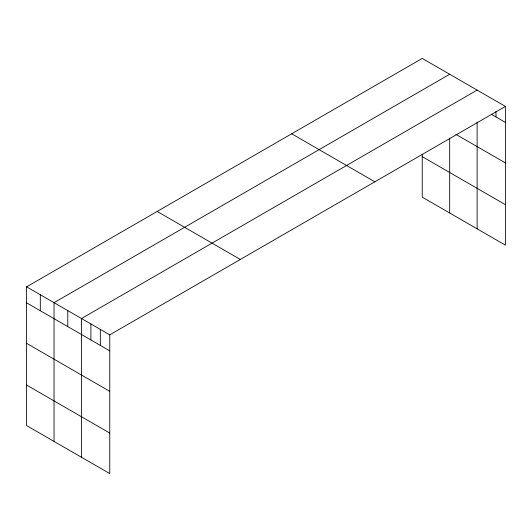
<?xml version="1.0" encoding="UTF-8"?>
<svg xmlns="http://www.w3.org/2000/svg" width="532" height="532" viewBox="0 0 532 532"><rect width="100%" height="100%" fill="white"/><g stroke="black" fill="none" stroke-linecap="round" stroke-linejoin="round"><path stroke-width="0.8" d="M26.6 286.834L109.758 334.841L109.758 473.586L26.6 425.58L26.6 286.834L422.242 58.414L505.4 106.42L505.4 245.166L422.242 197.159L422.242 154.194M449.686 74.254L54.045 302.675L54.045 441.42M477.124 90.101L81.482 318.522L81.482 457.267M109.758 334.841L505.4 106.42M491.262 114.254L505.4 122.413M455.858 134.317L505.4 162.925M422.242 156.647L505.4 204.66M291.682 133.791L374.841 181.804M157.159 211.45L240.318 259.463M26.6 302.821L109.758 350.834M26.6 343.333L109.758 391.346M26.6 385.068L109.758 433.081M495.977 111.374L495.977 116.974M477.124 121.974L477.124 228.846M449.686 138.12L449.686 213M100.335 329.401L100.335 345.394M90.912 323.961L90.912 339.948M67.764 310.595L67.764 326.588M40.319 294.755L40.319 310.741"/></g></svg>
